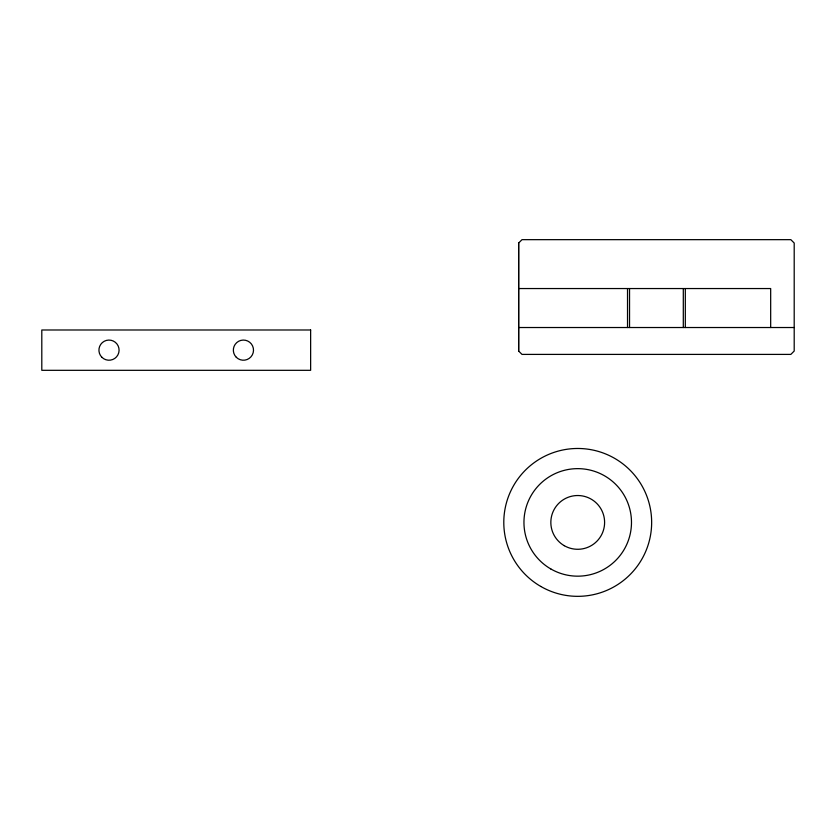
<?xml version="1.0" encoding="UTF-8"?>
<svg xmlns="http://www.w3.org/2000/svg" width="836" height="836" viewBox="0 0 836 836"><rect width="100%" height="100%" fill="white"/><g stroke="black" fill="none" stroke-linecap="round" stroke-linejoin="round"><path stroke-width="1.25" d="M518.644 351.047L518.644 243.025L522.009 239.66L790.835 239.66L794.2 243.025L794.2 351.047L790.835 354.401L522.009 354.401L518.644 351.047L518.644 243.025M518.644 288.545L770.677 288.545L770.677 327.524M518.644 327.524L794.2 327.524M685.321 288.545L685.321 327.524M683.305 288.545L683.305 327.524M629.539 288.545L629.539 327.524M627.522 288.545L627.522 327.524M310.637 329.99L41.8 329.99L41.8 370.317L310.637 370.317L310.637 329.99M540.756 586.433A73.934 73.934 0 0 0 651.652 522.406A73.934 73.934 0 0 0 540.756 458.379A73.934 73.934 0 0 0 540.756 586.433M550.84 568.971A53.765 53.765 0 0 0 631.483 522.406A53.765 53.765 0 0 0 550.84 475.841A53.765 53.765 0 0 0 550.84 568.971M564.279 545.689A26.888 26.888 0 0 0 604.606 522.406A26.888 26.888 0 0 0 564.279 499.123A26.888 26.888 0 0 0 564.279 545.689M101.877 357.275A10.084 10.084 0 0 0 118.743 352.761A10.084 10.084 0 0 0 106.402 340.409A10.084 10.084 0 0 0 101.877 357.275M236.295 357.275A10.084 10.084 0 0 0 253.162 352.761A10.084 10.084 0 0 0 240.81 340.409A10.084 10.084 0 0 0 236.295 357.275"/></g></svg>
